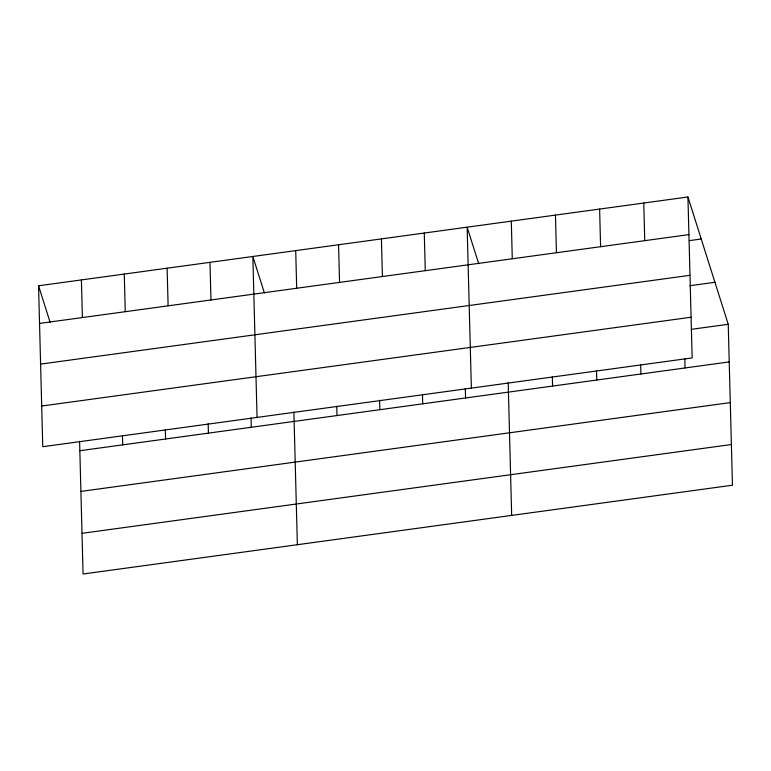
<?xml version="1.0" encoding="UTF-8"?>
<svg xmlns="http://www.w3.org/2000/svg" width="771" height="771" viewBox="0 0 771 771"><rect width="100%" height="100%" fill="white"/><g stroke="black" fill="none" stroke-linecap="round" stroke-linejoin="round"><path stroke-width="1.16" d="M687.934 196.99L692.146 357.917L42.762 446.717L38.55 285.781L687.934 196.99L728.238 324.283L732.45 485.219L83.066 574.01L79.596 441.301M39.533 323.415L688.917 234.625M689.293 240.629L701.234 239M40.603 364.105L689.987 275.314M689.872 285.704L714.939 282.273M41.701 406.028L691.076 317.238M691.24 329.342L728.238 324.283M79.837 450.717L729.221 361.917M80.907 491.406L730.291 402.607M82.005 533.32L731.38 444.53M478.695 263.663L467.139 227.175L471.36 388.112M264.395 292.961L252.849 256.483L257.061 417.41M38.55 285.781L50.096 322.259M684.821 358.554L685.062 367.96M643.775 203.024L644.758 240.658M640.662 364.587L640.903 373.993M599.616 209.066L600.599 246.701M596.503 370.629L596.744 380.036M555.457 215.099L556.44 252.734M552.344 376.662L552.585 386.069M511.298 221.142L512.281 258.777M508.185 382.705L511.665 515.404M465.327 388.565L465.568 397.971M424.281 233.035L425.264 270.679M422.469 394.424L422.71 403.831M381.423 238.894L382.406 276.538M379.611 400.284L379.852 409.69M338.565 244.764L339.548 282.398M336.744 406.144L336.994 415.55M295.707 250.623L296.69 288.258M293.886 412.003L297.365 544.712M251.028 417.863L251.279 427.269M209.991 262.342L210.975 299.977M208.17 423.722L208.421 433.129M167.124 268.202L168.117 305.836M165.312 429.582L165.563 438.998M124.266 274.062L125.259 311.696M122.454 435.442L122.695 444.857M81.408 279.921L82.391 317.556"/></g></svg>
